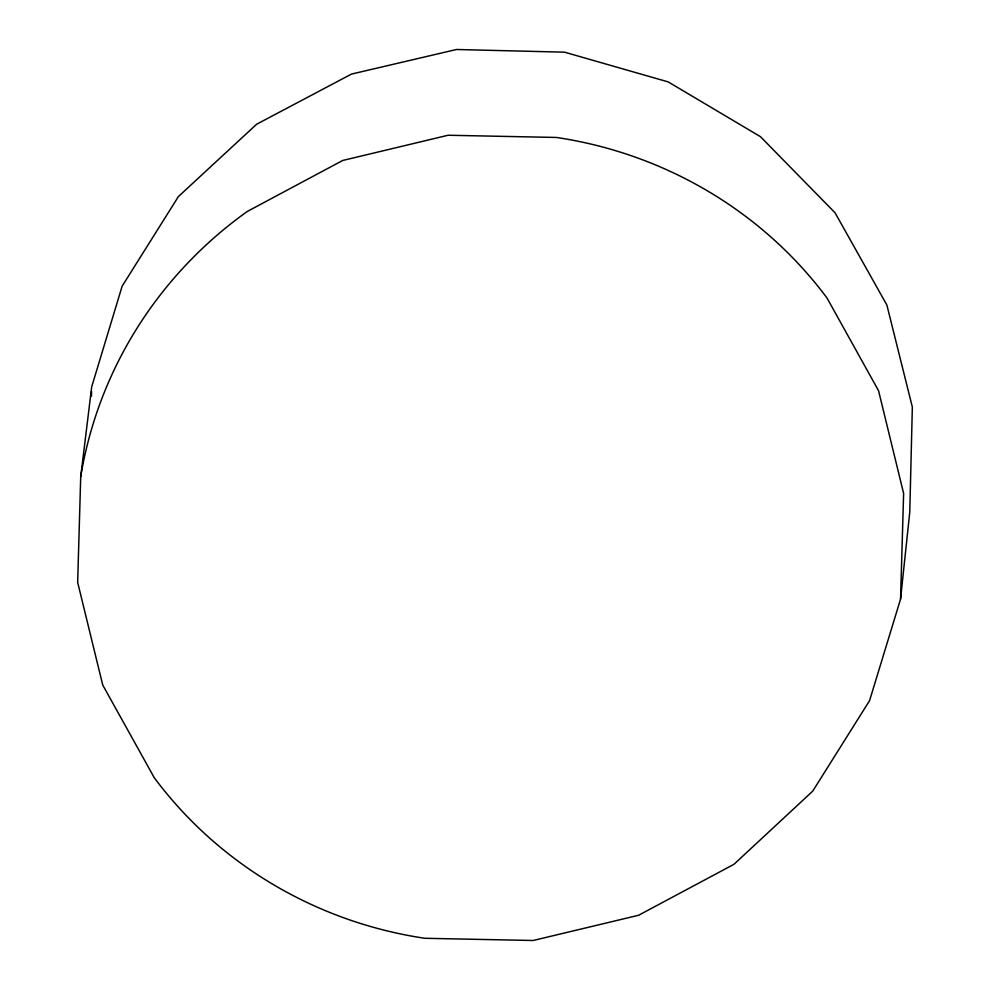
<?xml version="1.0" encoding="UTF-8"?>
<svg xmlns="http://www.w3.org/2000/svg" width="990" height="990" viewBox="0 0 990 990"><rect width="100%" height="100%" fill="white"/><g stroke="black" fill="none" stroke-linecap="round" stroke-linejoin="round"><path stroke-width="1.49" d="M91.476 396.074L91.587 391.446M80.722 476.623L77.653 582.343L102.725 685.03L154.242 777.695A408.041 395.406 5.3 0 0 424.809 938.285L533.152 940.5L638.587 915.267L733.949 864.32L812.728 791.134L869.554 700.673L900.554 599.123L909.773 512.04L912.347 407.088L886.867 305.019L835.065 212.801L760.493 136.694L668.213 81.91L564.523 52.173L456.477 49.5L351.462 74.089L256.608 124.245L178.398 196.577L122.154 286.135L91.699 386.818L80.722 476.623A425.329 412.149 5.3 0 1 247.339 211.427L342.689 160.479L448.124 135.246L556.467 137.462A408.041 395.406 5.3 0 1 827.046 298.052L878.551 390.716L903.623 493.404L900.554 599.123"/></g></svg>
